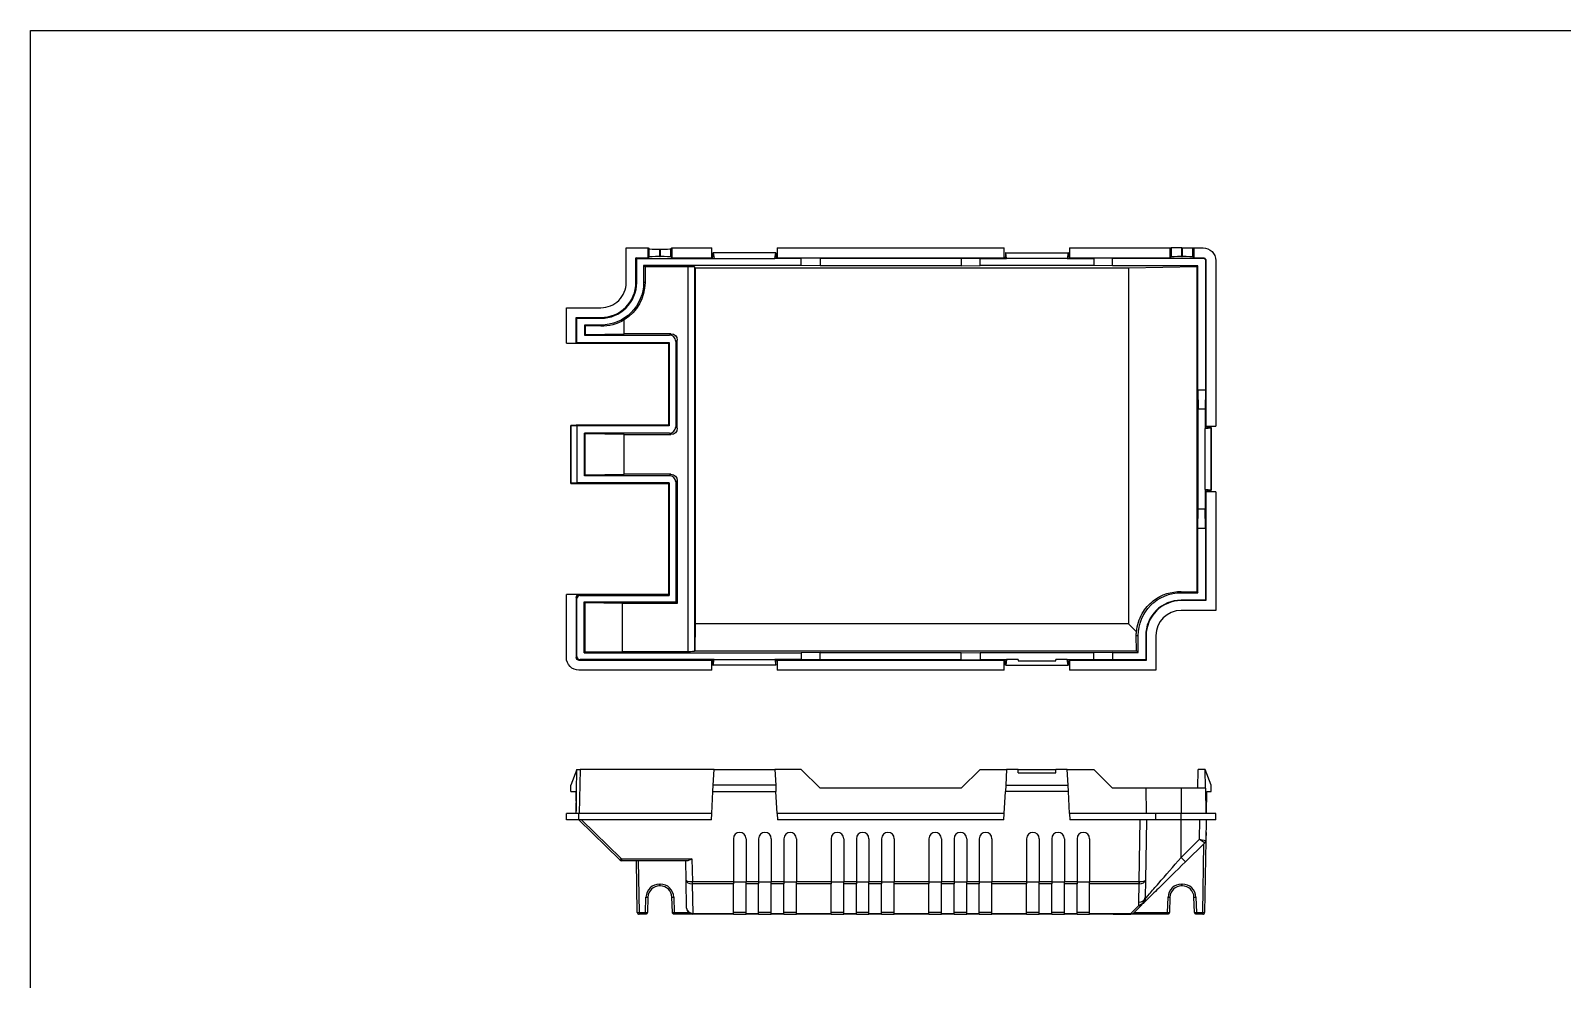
# Model space of a CAD drawing. Header units: millimetres. Extents: x 135 to 621, y 172 to 816.
# Drawn here: x 135 to 378, y 665.9 to 816.4 of the extents above; entities that cross this region are included whole.
import ezdxf

# ---------------------------------------------------------------- set-up
doc = ezdxf.new("R2010")
doc.units = ezdxf.units.MM
doc.layers.get('0').update_dxf_attribs({"linetype": 'CONTINUOUS'})
doc.layers.add('13', color=7, linetype='CONTINUOUS')

msp = doc.modelspace()

# ---------------------------------------------------------------- linework, layer by layer
msp.add_lwpolyline([(134.977, 816.42), (620.928, 816.42), (620.928, 515.315), (134.977, 515.315)], close=True)
at = {"layer": '13', "color": 155, "linetype": 'Continuous'}
for p, q in [((229.446, 781.933), (232.915, 781.933)), ((229.446, 776.447), (229.446, 781.933)), ((230.996, 780.382), (232.915, 780.382)), ((231.118, 780.26), (230.996, 780.382)), ((230.996, 776.447), (230.996, 780.382)), ((231.118, 776.447), (231.118, 780.26)), ((231.118, 780.26), (243.396, 780.26)), ((232.915, 781.933), (233.061, 781.787)), ((232.915, 780.382), (232.915, 781.933)), ((233.061, 780.528), (232.915, 780.382)), ((233.061, 781.787), (233.061, 780.528)), ((234.761, 781.758), (234.829, 781.758)), ((234.761, 780.557), (234.761, 781.758)), ((234.761, 780.557), (234.829, 780.557)), ((234.829, 781.758), (234.829, 780.557)), ((236.529, 781.787), (236.675, 781.933)), ((236.529, 780.528), (236.529, 781.787)), ((236.529, 780.528), (236.675, 780.382)), ((236.675, 781.933), (243.03, 781.933)), ((236.675, 781.933), (236.675, 780.382)), ((236.675, 780.382), (243.03, 780.382)), ((243.03, 780.45), (243.03, 781.933)), ((243.03, 780.45), (243.213, 780.511)), ((243.03, 780.382), (243.03, 780.45)), ((243.03, 780.382), (243.396, 780.26)), ((243.213, 781.163), (243.265, 781.163)), ((243.213, 780.511), (243.213, 781.163)), ((253.161, 781.163), (243.265, 781.163)), ((243.265, 781.163), (243.396, 780.263)), ((243.396, 780.263), (243.396, 780.26)), ((243.396, 780.263), (253.03, 780.263)), ((253.03, 780.263), (253.161, 781.163)), ((253.396, 780.382), (253.03, 780.26)), ((253.03, 780.26), (253.03, 780.263)), ((257.226, 780.26), (253.03, 780.26)), ((253.161, 781.163), (253.213, 781.163)), ((253.213, 781.163), (253.213, 780.511)), ((253.396, 780.45), (253.213, 780.511)), ((253.396, 781.933), (253.396, 780.45)), ((253.396, 781.933), (289.425, 781.933)), ((253.396, 780.45), (253.396, 780.382)), ((253.396, 780.382), (289.425, 780.382)), ((260.226, 780.313), (257.226, 780.26)), ((257.226, 779.172), (257.226, 780.26)), ((260.226, 780.313), (282.596, 780.313)), ((260.226, 780.313), (260.226, 779.12)), ((282.596, 780.313), (285.596, 780.26)), ((282.596, 780.313), (282.596, 779.12)), ((285.596, 779.172), (285.596, 780.26)), ((285.596, 780.26), (289.792, 780.26)), ((289.425, 780.45), (289.425, 781.933)), ((289.425, 780.45), (289.608, 780.511)), ((289.425, 780.382), (289.425, 780.45)), ((289.792, 780.26), (289.425, 780.382)), ((289.608, 781.163), (289.608, 780.511)), ((289.661, 781.163), (289.608, 781.163)), ((289.792, 780.263), (289.661, 781.163)), ((289.661, 781.163), (299.556, 781.163)), ((289.792, 780.26), (289.792, 780.263)), ((299.425, 780.263), (289.792, 780.263)), ((299.556, 781.163), (299.425, 780.263)), ((299.425, 780.26), (299.792, 780.382)), ((299.425, 780.263), (299.425, 780.26)), ((299.425, 780.26), (303.608, 780.26)), ((299.608, 781.163), (299.556, 781.163)), ((299.608, 780.511), (299.608, 781.163)), ((299.792, 780.45), (299.608, 780.511)), ((299.792, 781.933), (315.731, 781.933)), ((299.792, 781.933), (299.792, 780.45)), ((299.792, 780.45), (299.792, 780.382)), ((299.792, 780.382), (315.731, 780.382)), ((306.608, 780.313), (303.608, 780.26)), ((303.608, 780.26), (303.608, 779.172)), ((306.608, 779.12), (306.608, 780.313)), ((306.608, 780.313), (320.961, 780.313)), ((315.731, 780.382), (315.731, 781.933)), ((315.731, 781.933), (315.877, 781.933)), ((315.877, 780.528), (315.731, 780.382)), ((315.877, 781.933), (315.877, 780.528)), ((317.576, 781.933), (315.877, 781.933)), ((317.576, 780.557), (317.576, 781.933)), ((317.576, 781.933), (317.645, 781.933)), ((317.576, 780.557), (317.645, 780.557)), ((317.645, 781.933), (317.645, 780.557)), ((317.645, 781.933), (319.345, 781.933)), ((319.345, 780.528), (319.345, 781.933)), ((319.345, 781.933), (319.49, 781.933)), ((319.345, 780.528), (319.49, 780.382)), ((319.49, 781.933), (319.49, 780.382)), ((319.49, 781.933), (320.961, 781.933)), ((319.49, 780.382), (320.961, 780.382)), ((320.961, 780.313), (320.961, 780.382)), ((232.206, 779.172), (232.206, 776.447)), ((257.226, 779.172), (232.206, 779.172)), ((232.435, 778.943), (232.206, 779.172)), ((232.435, 778.943), (232.435, 776.447)), ((239.279, 778.943), (232.435, 778.943)), ((239.279, 717.922), (239.279, 778.943)), ((240.279, 778.926), (240.279, 717.939)), ((240.41, 778.795), (240.279, 778.926)), ((240.41, 778.795), (240.41, 722.267)), ((240.41, 778.795), (309.126, 778.795)), ((260.226, 779.12), (257.226, 779.172)), ((282.596, 779.12), (260.226, 779.12)), ((282.596, 779.12), (285.596, 779.172)), ((303.608, 779.172), (285.596, 779.172)), ((306.608, 779.12), (303.608, 779.172)), ((320.148, 779.12), (306.608, 779.12)), ((309.126, 778.795), (320.01, 778.982)), ((309.126, 778.795), (309.126, 722.267)), ((320.01, 778.982), (320.148, 779.12)), ((320.01, 727.369), (320.01, 778.982)), ((320.148, 759.382), (320.148, 779.12)), ((321.341, 779.933), (321.341, 759.382)), ((321.41, 779.933), (321.41, 753.646)), ((322.961, 779.933), (322.961, 753.646)), ((232.435, 776.447), (232.206, 776.447)), ((219.961, 772.448), (225.446, 772.448)), ((219.961, 766.819), (219.961, 772.448)), ((221.633, 770.775), (221.511, 770.897)), ((221.511, 770.897), (225.446, 770.897)), ((221.511, 766.819), (221.511, 770.897)), ((221.633, 766.942), (221.633, 770.775)), ((221.633, 770.775), (225.446, 770.775)), ((225.446, 770.775), (225.446, 770.897)), ((229.147, 768.326), (229.147, 770.523)), ((222.817, 769.687), (222.817, 768.097)), ((225.446, 769.687), (222.817, 769.687)), ((222.817, 769.687), (222.939, 769.565)), ((222.817, 768.097), (222.939, 768.22)), ((222.817, 768.097), (236.321, 768.097)), ((222.939, 769.565), (222.939, 768.22)), ((225.446, 769.522), (222.939, 769.565)), ((222.939, 768.22), (229.147, 768.326)), ((236.55, 768.326), (229.147, 768.326)), ((236.321, 768.097), (236.55, 768.326)), ((219.961, 766.819), (221.511, 766.819)), ((221.633, 766.942), (221.511, 766.819)), ((221.511, 766.819), (236.143, 766.819)), ((221.633, 766.942), (236.265, 766.942)), ((236.265, 766.942), (236.143, 766.819)), ((236.143, 766.819), (236.143, 753.819)), ((236.265, 766.942), (236.265, 753.697)), ((237.55, 767.326), (237.321, 767.098)), ((237.321, 767.098), (237.321, 753.541)), ((237.55, 753.313), (237.55, 767.326)), ((321.341, 759.382), (320.148, 759.382)), ((320.148, 759.382), (320.2, 756.382)), ((321.341, 759.382), (321.288, 756.382)), ((320.2, 756.382), (321.288, 756.382)), ((320.2, 740.483), (320.2, 756.382)), ((321.288, 756.382), (321.288, 753.279)), ((220.654, 753.758), (220.672, 753.741)), ((220.654, 753.758), (220.654, 744.58)), ((221.462, 753.758), (220.654, 753.758)), ((220.672, 753.741), (221.615, 753.697)), ((220.672, 744.598), (220.672, 753.741)), ((221.462, 753.758), (221.523, 753.819)), ((236.143, 753.819), (221.523, 753.819)), ((236.265, 753.697), (221.615, 753.697)), ((221.615, 753.697), (221.615, 744.642)), ((236.265, 753.697), (236.143, 753.819)), ((237.321, 753.541), (237.55, 753.313)), ((321.41, 753.646), (321.288, 753.279)), ((321.288, 753.279), (322.232, 753.41)), ((321.288, 753.279), (321.288, 753.279)), ((321.288, 743.616), (321.288, 753.279)), ((321.41, 753.646), (321.478, 753.646)), ((321.478, 753.646), (322.961, 753.646)), ((321.478, 753.646), (321.539, 753.462)), ((322.249, 753.462), (321.539, 753.462)), ((322.249, 753.462), (322.232, 753.41)), ((322.232, 753.41), (322.232, 743.485)), ((322.249, 743.433), (322.249, 753.462)), ((236.321, 752.541), (222.817, 752.541)), ((222.817, 752.541), (222.939, 752.419)), ((222.817, 745.797), (222.817, 752.541)), ((229.147, 752.313), (222.939, 752.419)), ((222.939, 745.92), (222.939, 752.419)), ((229.147, 752.313), (236.55, 752.313)), ((229.147, 746.026), (229.147, 752.313)), ((236.55, 752.313), (236.321, 752.541)), ((222.939, 745.92), (229.147, 746.026)), ((236.55, 746.026), (229.147, 746.026)), ((236.321, 745.797), (236.55, 746.026)), ((220.654, 744.58), (220.672, 744.598)), ((220.654, 744.58), (221.462, 744.58)), ((221.615, 744.642), (220.672, 744.598)), ((221.462, 744.58), (221.523, 744.519)), ((236.143, 744.519), (221.523, 744.519)), ((236.265, 744.642), (221.615, 744.642)), ((222.817, 745.797), (222.939, 745.92)), ((236.321, 745.797), (222.817, 745.797)), ((236.265, 744.642), (236.143, 744.519)), ((236.143, 744.519), (236.143, 726.917)), ((236.265, 744.642), (236.265, 726.795)), ((237.55, 745.026), (237.321, 744.798)), ((237.321, 744.798), (237.321, 725.752)), ((237.55, 745.026), (237.55, 725.523)), ((322.232, 743.485), (321.288, 743.616)), ((321.288, 743.616), (321.288, 743.616)), ((321.288, 743.616), (321.288, 740.483)), ((321.288, 743.616), (321.41, 743.249)), ((321.41, 743.249), (321.41, 725.968)), ((321.478, 743.249), (321.41, 743.249)), ((321.478, 743.249), (321.539, 743.433)), ((322.961, 743.249), (321.478, 743.249)), ((321.539, 743.433), (322.249, 743.433)), ((322.249, 743.433), (322.232, 743.485)), ((322.961, 743.249), (322.961, 724.418)), ((320.148, 737.483), (320.2, 740.483)), ((321.288, 740.483), (320.2, 740.483)), ((321.341, 737.483), (321.288, 740.483)), ((320.148, 737.483), (321.341, 737.483)), ((320.148, 727.231), (320.148, 737.483)), ((321.341, 737.483), (321.341, 726.038)), ((219.961, 716.932), (219.961, 726.917)), ((222.011, 726.917), (219.961, 726.917)), ((222.011, 726.917), (222.133, 726.795)), ((236.143, 726.917), (222.011, 726.917)), ((222.133, 726.795), (236.265, 726.795)), ((236.265, 726.795), (236.143, 726.917)), ((317.475, 727.412), (320.01, 727.369)), ((317.475, 727.231), (320.148, 727.231)), ((320.01, 727.369), (320.148, 727.231)), ((221.511, 726.417), (221.511, 716.983)), ((221.633, 726.295), (221.511, 726.417)), ((221.633, 717.105), (221.633, 726.295)), ((222.787, 717.693), (222.787, 725.752)), ((222.914, 725.625), (222.787, 725.752)), ((222.787, 725.752), (237.321, 725.752)), ((222.914, 725.625), (222.914, 717.82)), ((228.862, 725.523), (222.914, 725.625)), ((228.862, 717.922), (228.862, 725.523)), ((237.55, 725.523), (228.862, 725.523)), ((237.55, 725.523), (237.321, 725.752)), ((317.475, 726.038), (317.475, 725.968)), ((321.341, 726.038), (317.475, 726.038)), ((321.41, 725.968), (317.475, 725.968)), ((322.961, 724.418), (317.475, 724.418)), ((321.341, 726.038), (321.41, 725.968)), ((240.41, 722.267), (240.337, 717.997)), ((309.126, 722.267), (240.41, 722.267)), ((310.385, 721.008), (309.126, 722.267)), ((310.411, 717.997), (310.37, 720.418)), ((310.37, 720.418), (310.663, 720.418)), ((310.663, 717.746), (310.663, 720.418)), ((311.856, 720.418), (311.856, 716.553)), ((311.925, 720.418), (311.925, 716.483)), ((313.476, 720.418), (313.476, 714.933)), ((221.511, 716.983), (221.633, 717.105)), ((222.914, 717.82), (222.787, 717.693)), ((222.787, 717.693), (257.226, 717.693)), ((222.914, 717.82), (228.862, 717.922)), ((228.862, 717.922), (239.279, 717.922)), ((240.279, 717.939), (240.337, 717.997)), ((240.337, 717.997), (310.411, 717.997)), ((260.226, 717.746), (257.226, 717.693)), ((257.226, 717.693), (257.226, 716.605)), ((260.226, 717.746), (282.596, 717.746)), ((260.226, 716.553), (260.226, 717.746)), ((282.596, 716.553), (282.596, 717.746)), ((282.596, 717.746), (285.596, 717.693)), ((303.608, 717.693), (285.596, 717.693)), ((285.596, 717.693), (285.596, 716.605)), ((306.608, 717.746), (303.608, 717.693)), ((303.608, 716.605), (303.608, 717.693)), ((306.608, 717.746), (306.608, 716.553)), ((306.608, 717.746), (310.663, 717.746)), ((310.411, 717.997), (310.663, 717.746)), ((243.03, 714.933), (221.96, 714.933)), ((222.133, 716.605), (222.011, 716.483)), ((243.03, 716.483), (222.011, 716.483)), ((243.396, 716.605), (222.133, 716.605)), ((243.396, 716.605), (243.03, 716.483)), ((243.03, 716.415), (243.03, 716.483)), ((243.03, 716.415), (243.213, 716.354)), ((243.03, 714.933), (243.03, 716.415)), ((243.213, 716.354), (243.213, 715.703)), ((243.213, 715.703), (243.265, 715.703)), ((243.265, 715.703), (243.396, 716.603)), ((253.161, 715.703), (243.265, 715.703)), ((243.396, 716.603), (243.396, 716.605)), ((243.396, 716.603), (253.03, 716.603)), ((253.03, 716.605), (253.03, 716.603)), ((257.226, 716.605), (253.03, 716.605)), ((253.03, 716.605), (253.396, 716.483)), ((253.03, 716.603), (253.161, 715.703)), ((253.161, 715.703), (253.213, 715.703)), ((253.396, 716.415), (253.213, 716.354)), ((253.213, 715.703), (253.213, 716.354)), ((253.396, 716.483), (253.396, 716.415)), ((289.425, 716.483), (253.396, 716.483)), ((253.396, 716.415), (253.396, 714.933)), ((289.425, 714.933), (253.396, 714.933)), ((260.226, 716.553), (257.226, 716.605)), ((282.596, 716.553), (260.226, 716.553)), ((282.596, 716.553), (285.596, 716.605)), ((285.596, 716.605), (289.792, 716.605)), ((289.425, 716.483), (289.792, 716.605)), ((289.425, 716.415), (289.425, 716.483)), ((289.425, 716.415), (289.608, 716.354)), ((289.425, 714.933), (289.425, 716.415)), ((289.608, 715.703), (289.608, 716.354)), ((289.661, 715.703), (289.608, 715.703)), ((289.792, 716.603), (289.661, 715.703)), ((289.661, 715.703), (299.556, 715.703)), ((289.792, 716.605), (289.792, 716.603)), ((291.608, 716.603), (289.792, 716.603)), ((291.608, 716.603), (291.608, 716.405)), ((291.608, 716.395), (291.608, 716.405)), ((291.608, 716.405), (297.608, 716.405)), ((291.608, 716.395), (297.608, 716.395)), ((297.608, 716.405), (297.608, 716.603)), ((299.425, 716.603), (297.608, 716.603)), ((297.608, 716.395), (297.608, 716.405)), ((299.792, 716.483), (299.425, 716.605)), ((299.425, 716.605), (303.608, 716.605)), ((299.425, 716.603), (299.425, 716.605)), ((299.556, 715.703), (299.425, 716.603)), ((299.608, 715.703), (299.556, 715.703)), ((299.792, 716.415), (299.608, 716.354)), ((299.608, 716.354), (299.608, 715.703)), ((311.925, 716.483), (299.792, 716.483)), ((299.792, 716.483), (299.792, 716.415)), ((299.792, 716.415), (299.792, 714.933)), ((313.476, 714.933), (299.792, 714.933)), ((306.608, 716.553), (303.608, 716.605)), ((311.856, 716.553), (306.608, 716.553)), ((311.856, 716.553), (311.925, 716.483)), ((221.615, 699.196), (220.672, 696.697)), ((221.511, 692.196), (221.633, 699.196)), ((221.633, 699.196), (221.615, 699.196)), ((221.633, 699.196), (222.133, 699.196)), ((222.133, 699.196), (222.011, 692.196)), ((243.396, 699.196), (222.133, 699.196)), ((243.265, 696.696), (243.396, 699.196)), ((243.396, 699.196), (253.03, 699.196)), ((257.226, 699.196), (253.03, 699.196)), ((253.03, 699.196), (253.161, 696.696)), ((260.226, 696.196), (257.226, 699.196)), ((282.596, 696.196), (285.596, 699.196)), ((285.596, 699.196), (289.792, 699.196)), ((289.792, 699.196), (289.661, 696.696)), ((291.608, 699.196), (289.792, 699.196)), ((291.608, 698.619), (291.608, 699.196)), ((291.608, 699.196), (297.608, 699.196)), ((291.608, 698.619), (297.608, 698.619)), ((297.608, 698.619), (297.608, 699.196)), ((299.425, 699.196), (297.608, 699.196)), ((299.556, 696.696), (299.425, 699.196)), ((299.425, 699.196), (303.608, 699.196)), ((306.608, 696.196), (303.608, 699.196)), ((320.148, 696.196), (320.2, 699.196)), ((321.288, 699.196), (320.2, 699.196)), ((322.232, 696.697), (321.288, 699.196)), ((321.288, 699.196), (321.288, 699.196)), ((321.341, 696.196), (321.288, 699.196)), ((220.654, 695.696), (220.672, 696.697)), ((220.654, 695.696), (221.462, 695.696)), ((221.462, 695.696), (221.517, 692.549)), ((243.03, 692.196), (243.213, 695.696)), ((243.213, 695.696), (243.265, 696.696)), ((243.213, 695.696), (253.213, 695.696)), ((253.161, 696.696), (243.265, 696.696)), ((253.161, 696.696), (253.213, 695.696)), ((253.396, 692.196), (253.213, 695.696)), ((282.596, 696.196), (260.226, 696.196)), ((289.425, 692.196), (289.608, 695.696)), ((289.661, 696.696), (289.608, 695.696)), ((299.608, 695.696), (289.608, 695.696)), ((289.661, 696.696), (299.556, 696.696)), ((299.608, 695.696), (299.556, 696.696)), ((299.792, 692.196), (299.608, 695.696)), ((311.856, 696.196), (306.608, 696.196)), ((311.856, 696.196), (311.925, 692.196)), ((317.475, 696.196), (317.475, 692.196)), ((321.341, 696.196), (317.475, 696.196)), ((321.341, 696.196), (321.41, 692.196)), ((321.478, 692.196), (321.539, 695.696)), ((321.539, 695.696), (322.249, 695.696)), ((322.249, 695.696), (322.232, 696.697)), ((219.978, 691.196), (219.961, 692.196)), ((243.03, 692.196), (221.96, 692.196)), ((221.96, 691.196), (221.96, 692.196)), ((228.428, 684.84), (221.96, 691.196)), ((242.977, 691.196), (221.96, 691.196)), ((222.382, 691.196), (228.639, 685.048)), ((242.977, 691.196), (243.03, 692.196)), ((253.396, 692.196), (253.449, 691.196)), ((289.425, 692.196), (253.396, 692.196)), ((289.372, 691.196), (253.449, 691.196)), ((289.372, 691.196), (289.425, 692.196)), ((299.792, 692.196), (299.844, 691.196)), ((313.476, 692.196), (299.792, 692.196)), ((313.476, 691.196), (299.844, 691.196)), ((310.805, 681.4), (310.976, 691.196)), ((311.976, 691.196), (311.808, 681.604)), ((317.475, 692.196), (313.476, 692.196)), ((313.476, 691.196), (313.476, 692.196)), ((317.475, 691.196), (313.476, 691.196)), ((322.961, 692.196), (317.475, 692.196)), ((317.475, 691.196), (317.475, 692.196)), ((317.475, 685.222), (317.475, 691.196)), ((322.961, 691.196), (317.475, 691.196)), ((320.407, 688.103), (320.461, 691.196)), ((321.461, 691.196), (321.403, 687.899)), ((322.961, 691.196), (322.961, 692.196)), ((246.461, 688.194), (246.461, 681.4)), ((248.461, 688.194), (248.461, 681.4)), ((250.461, 688.194), (250.461, 681.4)), ((252.461, 688.194), (252.461, 681.4)), ((254.461, 688.194), (254.461, 681.4)), ((256.461, 688.194), (256.461, 681.4)), ((261.961, 688.194), (261.961, 681.4)), ((263.961, 688.194), (263.961, 681.4)), ((265.961, 688.194), (265.961, 681.4)), ((267.961, 688.194), (267.961, 681.4)), ((269.961, 688.194), (269.961, 681.4)), ((271.961, 688.194), (271.961, 681.4)), ((277.461, 688.194), (277.461, 681.4)), ((279.461, 688.194), (279.461, 681.4)), ((281.461, 688.194), (281.461, 681.4)), ((283.461, 688.194), (283.461, 681.4)), ((285.461, 688.194), (285.461, 681.4)), ((287.461, 688.194), (287.461, 681.4)), ((292.961, 688.194), (292.961, 681.4)), ((294.961, 688.194), (294.961, 681.4)), ((296.961, 688.194), (296.961, 681.4)), ((298.961, 688.194), (298.961, 681.4)), ((300.961, 688.194), (300.961, 681.4)), ((302.961, 688.194), (302.961, 681.4)), ((317.475, 685.222), (320.407, 688.103)), ((321.403, 687.899), (321.204, 676.491)), ((321.408, 688.194), (321.403, 687.899)), ((321.426, 689.194), (321.408, 688.194)), ((321.426, 689.194), (321.408, 688.194)), ((321.426, 689.194), (321.408, 688.194)), ((321.426, 689.194), (321.408, 688.194)), ((321.426, 689.194), (321.408, 688.194)), ((321.426, 689.194), (321.408, 688.194)), ((321.426, 689.194), (321.408, 688.194)), ((321.426, 689.194), (321.408, 688.194)), ((321.426, 689.194), (321.408, 688.194)), ((321.254, 687.551), (318.176, 684.527)), ((320.904, 676.486), (321.094, 687.395)), ((321.254, 687.551), (321.254, 687.551)), ((228.779, 684.696), (228.779, 684.991)), ((228.779, 684.991), (239.881, 684.991)), ((236.569, 684.696), (228.779, 684.696)), ((239.177, 684.696), (228.779, 684.696)), ((236.569, 684.696), (228.829, 684.696)), ((231.202, 676.491), (231.059, 684.696)), ((231.359, 684.696), (231.502, 676.486)), ((238.94, 681.604), (238.886, 684.696)), ((239.881, 684.991), (239.943, 681.4)), ((234.739, 680.696), (234.739, 680.986)), ((234.739, 680.986), (234.851, 680.986)), ((234.851, 680.696), (234.739, 680.696)), ((234.851, 680.696), (234.851, 680.986)), ((239.017, 677.179), (238.94, 681.604)), ((239.937, 681.052), (240.02, 676.34)), ((239.943, 681.052), (239.943, 681.4)), ((239.943, 681.4), (246.461, 681.4)), ((246.461, 681.052), (239.943, 681.052)), ((246.461, 681.4), (246.461, 681.052)), ((246.461, 681.323), (248.461, 681.323)), ((246.461, 676.34), (246.461, 681.052)), ((248.461, 681.4), (250.461, 681.4)), ((248.461, 681.052), (248.461, 681.4)), ((250.461, 681.052), (248.461, 681.052)), ((248.461, 676.34), (248.461, 681.052)), ((250.461, 681.4), (250.461, 681.052)), ((250.461, 681.323), (252.461, 681.323)), ((250.461, 676.34), (250.461, 681.052)), ((252.461, 681.052), (252.461, 681.4)), ((252.461, 681.4), (254.461, 681.4)), ((254.461, 681.052), (252.461, 681.052)), ((252.461, 676.34), (252.461, 681.052)), ((254.461, 681.4), (254.461, 681.052)), ((254.461, 681.323), (256.461, 681.323)), ((254.461, 676.34), (254.461, 681.052)), ((256.461, 681.052), (256.461, 681.4)), ((256.461, 681.4), (261.961, 681.4)), ((256.461, 676.34), (256.461, 681.052)), ((261.961, 681.052), (256.461, 681.052)), ((261.961, 681.4), (261.961, 681.052)), ((261.961, 681.323), (263.961, 681.323)), ((261.961, 676.34), (261.961, 681.052)), ((263.961, 681.052), (263.961, 681.4)), ((263.961, 681.4), (265.961, 681.4)), ((265.961, 681.052), (263.961, 681.052)), ((263.961, 676.34), (263.961, 681.052)), ((265.961, 681.4), (265.961, 681.052)), ((265.961, 681.323), (267.961, 681.323)), ((265.961, 676.34), (265.961, 681.052)), ((267.961, 681.052), (267.961, 681.4)), ((267.961, 681.4), (269.961, 681.4)), ((267.961, 676.34), (267.961, 681.052)), ((269.961, 681.052), (267.961, 681.052)), ((269.961, 681.4), (269.961, 681.052)), ((269.961, 681.323), (271.961, 681.323)), ((269.961, 676.34), (269.961, 681.052)), ((271.961, 681.4), (277.461, 681.4)), ((271.961, 681.052), (271.961, 681.4)), ((271.961, 676.34), (271.961, 681.052)), ((277.461, 681.052), (271.961, 681.052)), ((277.461, 681.4), (277.461, 681.052)), ((277.461, 681.323), (279.461, 681.323)), ((277.461, 676.34), (277.461, 681.052)), ((279.461, 681.4), (281.461, 681.4)), ((279.461, 681.052), (279.461, 681.4)), ((281.461, 681.052), (279.461, 681.052)), ((279.461, 676.34), (279.461, 681.052)), ((281.461, 681.4), (281.461, 681.052)), ((281.461, 681.323), (283.461, 681.323)), ((281.461, 676.34), (281.461, 681.052)), ((283.461, 681.052), (283.461, 681.4)), ((283.461, 681.4), (285.461, 681.4)), ((283.461, 676.34), (283.461, 681.052)), ((285.461, 681.052), (283.461, 681.052)), ((285.461, 681.4), (285.461, 681.052)), ((285.461, 681.323), (287.461, 681.323)), ((285.461, 676.34), (285.461, 681.052)), ((287.461, 681.052), (287.461, 681.4)), ((287.461, 681.4), (292.961, 681.4)), ((292.961, 681.052), (287.461, 681.052)), ((287.461, 676.34), (287.461, 681.052)), ((292.961, 681.4), (292.961, 681.052)), ((292.961, 681.323), (294.961, 681.323)), ((292.961, 676.34), (292.961, 681.052)), ((294.961, 681.4), (296.961, 681.4)), ((294.961, 681.052), (294.961, 681.4)), ((296.961, 681.052), (294.961, 681.052)), ((294.961, 676.34), (294.961, 681.052)), ((296.961, 681.4), (296.961, 681.052)), ((296.961, 681.323), (298.961, 681.323)), ((296.961, 676.34), (296.961, 681.052)), ((298.961, 681.052), (298.961, 681.4)), ((298.961, 681.4), (300.961, 681.4)), ((300.961, 681.052), (298.961, 681.052)), ((298.961, 676.34), (298.961, 681.052)), ((300.961, 681.4), (300.961, 681.052)), ((300.961, 681.323), (302.961, 681.323)), ((300.961, 676.34), (300.961, 681.052)), ((302.961, 681.4), (310.805, 681.4)), ((302.961, 681.052), (302.961, 681.4)), ((302.961, 676.34), (302.961, 681.052)), ((310.805, 681.052), (302.961, 681.052)), ((310.76, 678.139), (310.811, 681.052)), ((310.805, 681.4), (310.805, 681.052)), ((311.808, 681.604), (311.76, 678.835)), ((317.554, 680.986), (317.667, 680.986)), ((317.554, 680.696), (317.554, 680.986)), ((317.667, 680.696), (317.554, 680.696)), ((317.667, 680.696), (317.667, 680.986)), ((232.505, 676.486), (232.59, 678.911)), ((232.89, 678.911), (232.805, 676.486)), ((236.785, 676.486), (236.7, 678.911)), ((237, 678.911), (237.085, 676.486)), ((315.321, 676.486), (315.406, 678.911)), ((315.705, 678.911), (315.621, 676.486)), ((319.601, 676.486), (319.516, 678.911)), ((319.816, 678.911), (319.9, 676.486)), ((231.502, 676.486), (232.505, 676.486)), ((231.502, 676.486), (231.502, 676.196)), ((232.505, 676.196), (231.502, 676.196)), ((232.505, 676.196), (232.505, 676.486)), ((237.085, 676.486), (239.313, 676.486)), ((237.085, 676.196), (237.085, 676.486)), ((240.017, 676.196), (237.085, 676.196)), ((240.02, 676.196), (240.017, 676.196)), ((240.02, 676.196), (240.02, 676.34)), ((240.02, 676.34), (246.461, 676.34)), ((246.461, 676.196), (240.02, 676.196)), ((248.461, 676.496), (246.461, 676.496)), ((246.461, 676.196), (246.461, 676.34)), ((246.461, 676.196), (248.461, 676.196)), ((248.461, 676.196), (248.461, 676.34)), ((248.461, 676.34), (250.461, 676.34)), ((250.461, 676.196), (248.461, 676.196)), ((252.461, 676.496), (250.461, 676.496)), ((250.461, 676.196), (250.461, 676.34)), ((250.461, 676.196), (252.461, 676.196)), ((252.461, 676.196), (252.461, 676.34)), ((252.461, 676.34), (254.461, 676.34)), ((254.461, 676.196), (252.461, 676.196)), ((256.461, 676.496), (254.461, 676.496)), ((254.461, 676.196), (254.461, 676.34)), ((254.461, 676.196), (256.461, 676.196)), ((256.461, 676.196), (256.461, 676.34)), ((256.461, 676.34), (261.961, 676.34)), ((261.961, 676.196), (256.461, 676.196)), ((263.961, 676.496), (261.961, 676.496)), ((261.961, 676.196), (261.961, 676.34)), ((261.961, 676.196), (263.961, 676.196)), ((263.961, 676.196), (263.961, 676.34)), ((263.961, 676.34), (265.961, 676.34)), ((265.961, 676.196), (263.961, 676.196)), ((267.961, 676.496), (265.961, 676.496)), ((265.961, 676.196), (265.961, 676.34)), ((265.961, 676.196), (267.961, 676.196)), ((267.961, 676.34), (269.961, 676.34)), ((267.961, 676.196), (267.961, 676.34)), ((269.961, 676.196), (267.961, 676.196)), ((271.961, 676.496), (269.961, 676.496)), ((269.961, 676.196), (269.961, 676.34)), ((269.961, 676.196), (271.961, 676.196)), ((271.961, 676.34), (277.461, 676.34)), ((271.961, 676.196), (271.961, 676.34)), ((277.461, 676.196), (271.961, 676.196)), ((279.461, 676.496), (277.461, 676.496)), ((277.461, 676.196), (277.461, 676.34)), ((277.461, 676.196), (279.461, 676.196)), ((279.461, 676.34), (281.461, 676.34)), ((279.461, 676.196), (279.461, 676.34)), ((281.461, 676.196), (279.461, 676.196)), ((283.461, 676.496), (281.461, 676.496)), ((281.461, 676.196), (281.461, 676.34)), ((281.461, 676.196), (283.461, 676.196)), ((283.461, 676.196), (283.461, 676.34)), ((283.461, 676.34), (285.461, 676.34)), ((285.461, 676.196), (283.461, 676.196)), ((287.461, 676.496), (285.461, 676.496)), ((285.461, 676.196), (285.461, 676.34)), ((285.461, 676.196), (287.461, 676.196)), ((287.461, 676.196), (287.461, 676.34)), ((287.461, 676.34), (292.961, 676.34)), ((292.961, 676.196), (287.461, 676.196)), ((294.961, 676.496), (292.961, 676.496)), ((292.961, 676.196), (292.961, 676.34)), ((292.961, 676.196), (294.961, 676.196)), ((294.961, 676.196), (294.961, 676.34)), ((294.961, 676.34), (296.961, 676.34)), ((296.961, 676.196), (294.961, 676.196)), ((298.961, 676.496), (296.961, 676.496)), ((296.961, 676.196), (296.961, 676.34)), ((296.961, 676.196), (298.961, 676.196)), ((298.961, 676.34), (300.961, 676.34)), ((298.961, 676.196), (298.961, 676.34)), ((300.961, 676.196), (298.961, 676.196)), ((302.961, 676.496), (300.961, 676.496)), ((300.961, 676.196), (300.961, 676.34)), ((300.961, 676.196), (302.961, 676.196)), ((302.961, 676.196), (302.961, 676.34)), ((302.961, 676.34), (309.494, 676.34)), ((309.494, 676.196), (302.961, 676.196)), ((306.699, 676.196), (307.699, 676.196)), ((307.699, 676.196), (309.494, 676.196)), ((309.494, 676.34), (310.774, 677.597)), ((309.494, 676.34), (309.494, 676.196)), ((315.321, 676.196), (309.494, 676.196)), ((311.124, 677.597), (309.845, 676.34)), ((309.993, 676.486), (315.321, 676.486)), ((315.321, 676.196), (315.321, 676.486)), ((319.9, 676.196), (319.9, 676.486)), ((319.9, 676.486), (320.904, 676.486)), ((320.904, 676.196), (319.9, 676.196)), ((320.904, 676.196), (320.904, 676.486))]:
    msp.add_line(p, q, dxfattribs=at)
for centre, radius, start, end in [((247.461, 688.194), 1, 0, 180), ((251.461, 688.194), 1, 0, 180), ((255.461, 688.194), 1, 0, 180), ((262.961, 688.194), 1, 0, 180), ((266.961, 688.194), 1, 0, 180), ((270.961, 688.194), 1, 0, 180), ((278.461, 688.194), 1, 0, 180), ((282.461, 688.194), 1, 0, 180), ((286.461, 688.194), 1, 0, 180), ((293.961, 688.194), 1, 0, 180), ((297.961, 688.194), 1, 0, 180), ((301.961, 688.194), 1, 0, 180), ((228.779, 685.196), 0.5, 225.5, 270), ((228.779, 685.191), 0.2, 225.5, 270), ((234.739, 678.836), 2.15, 90, 178), ((234.739, 678.846), 1.85, 90, 178), ((234.851, 678.836), 2.15, 2, 90), ((234.851, 678.846), 1.85, 2, 90), ((317.554, 678.836), 2.15, 90, 178), ((317.554, 678.846), 1.85, 90, 178), ((317.667, 678.836), 2.15, 2, 90), ((317.667, 678.846), 1.85, 2, 90), ((231.502, 676.496), 0.3, 181, 270), ((240.017, 677.196), 1, 181, 270), ((320.904, 676.496), 0.3, 270, 359)]:
    msp.add_arc(centre, radius, start, end, dxfattribs=at)
at = {"layer": '13', "color": 155, "linetype": 'Continuous', "extrusion": (0, 0, -1)}
for centre, radius, start, end in [((-320.903, 687.908), 0.5, 181, 225.5), ((-232.505, 676.496), 0.3, 182, 270), ((-237.085, 676.496), 0.3, 270, 358), ((-309.494, 676.696), 0.5, 225.5, 270), ((-315.321, 676.496), 0.3, 182, 270), ((-319.9, 676.496), 0.3, 270, 358)]:
    msp.add_arc(centre, radius, start, end, dxfattribs=at)
at = {"layer": '13', "color": 155, "linetype": 'Continuous'}
for centre, major_axis, ratio, start_param, end_param in [((234.761, 781.788), (1.7, 0), 0.0174551, 3.1590459, 4.712389), ((234.761, 780.527), (1.7, 0), 0.0174551, 1.5707963, 3.1241394), ((234.829, 781.788), (1.7, 0), 0.0174551, 4.712389, 6.265732), ((234.829, 780.527), (1.7, 0), 0.0174551, 0.0174533, 1.5707963), ((317.576, 780.527), (1.7, 0), 0.0174551, 1.5707963, 3.1241394), ((317.645, 780.527), (1.7, 0), 0.0174551, 0.0174533, 1.5707963), ((239.279, 778.926), (1, 0), 0.0174551, 0.0174533, 1.5707963), ((236.321, 767.097), (-0.707, -0.707), 0.9996955, 2.3563468, 3.9268385), ((236.321, 753.542), (-0.707, 0.707), 0.9996955, 2.3563468, 3.9268385), ((236.321, 744.797), (0.707, 0.707), 0.9996955, 5.4979394, 7.0684312), ((222.133, 726.294), (0.354, -0.354), 0.9996955, 2.3563468, 3.9268385), ((317.476, 720.417), (2.829, -2.829), 0.9996955, 2.3563468, 3.9268385), ((222.133, 717.105), (0.354, 0.354), 0.9996955, 2.3563468, 3.9268385), ((239.279, 717.939), (1, 0), 0.0174551, 4.712389, 6.265732), ((320.407, 688.121), (-0.996, 0.222), 0.0166893, 1.5745149, 3.132863), ((320.407, 688.121), (-0.847, 0.57), 0.0141859, 1.5803429, 3.138691), ((320.903, 687.908), (0.35, -0.357), 0.9998499, 0, 0.7765346), ((320.395, 687.408), (1.009, 0.491), 0.0069313, 6.2675135, 6.2796584), ((317.475, 685.24), (0.701, -0.713), 0.0122335, 4.7248372, 6.2831853), ((228.639, 685.054), (0.21, 0.214), 0.0122335, 3.1415927, 4.6999407), ((239.94, 681.622), (1, 0.017), 0.2219526, 3.1415927, 4.6999407), ((239.94, 681.622), (1, 0.017), 0.5698262, 3.1415927, 4.6999407), ((239.937, 681.409), (0.006, -0.5), 0.012357, 4.7299041, 5.5064388), ((239.952, 680.909), (1, 0.006), 0.4912732, 1.5768503, 1.5889946), ((239.952, 680.552), (-0.359, 0.355), 0.9823965, 5.5007609, 5.5129033), ((310.796, 680.909), (-1, 0.006), 0.4912904, 4.69419, 4.706334), ((310.796, 680.552), (0.36, 0.353), 0.9823981, 0.77344, 0.7855839), ((310.808, 681.622), (-1, 0.017), 0.5698262, 1.5832446, 3.1415927), ((310.811, 681.409), (0.006, 0.5), 0.012357, 3.9183392, 4.6948738), ((310.808, 681.622), (-1, 0.017), 0.2219526, 1.5832446, 3.1415927), ((232.59, 678.921), (0.3, -0.01), 0.0348783, 4.713607, 6.2831853), ((237, 678.921), (-0.3, -0.01), 0.0348783, 0, 1.5695784), ((311.107, 678.281), (-0.35, 0.357), 0.2553291, 3.1415927, 3.7084752), ((315.406, 678.921), (-0.3, 0.01), 0.0348783, 1.5720143, 3.1415927), ((319.816, 678.921), (0.3, 0.01), 0.0348783, 3.1415927, 4.711171), ((231.502, 676.496), (-0.3, -0.005), 0.0348942, 0, 1.5701872), ((232.505, 676.496), (0.3, -0.01), 0.0348783, 4.713607, 6.2831853), ((237.085, 676.496), (-0.3, -0.01), 0.0348783, 0, 1.5695784), ((240.017, 677.196), (1, 0.017), 0.8565985, 3.1415927, 4.6949357), ((240.017, 676.696), (0, -0.5), 0.0071406, 5.5065623, 6.2831764), ((309.494, 676.696), (-0.35, 0.357), 0.58068, 2.1045009, 3.1415927), ((310.774, 677.954), (-0.35, 0.357), 0.58068, 2.1045009, 3.1415927), ((315.321, 676.496), (-0.3, 0.01), 0.0348783, 1.5720143, 3.1415927), ((319.9, 676.496), (0.3, 0.01), 0.0348783, 3.1415927, 4.711171), ((320.904, 676.496), (-0.3, 0.005), 0.0348942, 1.5714054, 3.1415927)]:
    msp.add_ellipse(centre, major_axis=major_axis, ratio=ratio, start_param=start_param, end_param=end_param, dxfattribs=at)
at = {"layer": '13', "color": 155, "linetype": 'Continuous', "extrusion": (0, 0, -1)}
for centre, major_axis, start_param, end_param in [((320.96, 779.932), (-1.415, -1.415), 2.3563468, 3.9268385), ((236.55, 767.326), (-0.707, -0.707), 2.3563468, 3.9268385), ((236.55, 753.313), (-0.707, 0.707), 2.3563468, 3.9268385), ((236.55, 745.026), (0.707, 0.707), 5.4979394, 7.0684312), ((222.011, 726.417), (0.354, -0.354), 2.3563468, 3.9268385), ((222.011, 716.983), (0.354, 0.354), 2.3563468, 3.9268385)]:
    msp.add_ellipse(centre, major_axis=major_axis, ratio=0.9996955, start_param=start_param, end_param=end_param, dxfattribs=at)
at = {"layer": '13', "color": 155, "linetype": 'Continuous'}
for points, knots in [([(320.961, 780.382), (321.008, 780.382), (321.055, 780.374), (321.142, 780.342), (321.184, 780.319), (321.262, 780.259), (321.299, 780.221), (321.362, 780.132), (321.387, 780.079), (321.407, 779.994), (321.41, 779.963), (321.41, 779.933)], [0, 0, 0, 0, 0.2009801, 0.2009801, 0.400602, 0.400602, 0.6247297, 0.6247297, 0.8705042, 0.8705042, 1, 1, 1, 1]), ([(320.961, 780.313), (321, 780.313), (321.039, 780.305), (321.112, 780.279), (321.147, 780.259), (321.213, 780.209), (321.245, 780.177), (321.299, 780.101), (321.321, 780.056), (321.338, 779.984), (321.341, 779.958), (321.341, 779.933)], [0, 0, 0, 0, 0.1988754, 0.1988754, 0.3962231, 0.3962231, 0.6215724, 0.6215724, 0.8718626, 0.8718626, 1, 1, 1, 1]), ([(232.206, 776.447), (232.206, 774.663), (231.469, 772.91), (228.984, 770.425), (227.231, 769.687), (225.446, 769.687)], [0, 0, 0, 0, 0.5, 0.5, 1, 1, 1, 1]), ([(225.446, 772.448), (226.496, 772.448), (227.534, 772.879), (229.015, 774.359), (229.446, 775.397), (229.446, 776.447)], [0, 0, 0, 0, 0.5, 0.5, 1, 1, 1, 1]), ([(225.446, 770.775), (226.944, 770.775), (228.41, 771.39), (230.501, 773.48), (231.118, 774.949), (231.118, 776.447)], [0, 0, 0, 0, 0.5, 0.5, 1, 1, 1, 1]), ([(225.446, 770.897), (226.912, 770.897), (228.346, 771.499), (230.392, 773.544), (230.996, 774.982), (230.996, 776.447)], [0, 0, 0, 0, 0.5, 0.5, 1, 1, 1, 1]), ([(310.385, 721.008), (310.477, 722.07), (310.819, 723.08), (311.787, 724.76), (312.4, 725.429), (314.405, 726.974), (315.938, 727.438), (317.475, 727.412)], [0, 0, 0, 0, 0.25, 0.25, 0.5, 0.5, 1, 1, 1, 1]), ([(310.663, 720.418), (310.663, 722.216), (311.406, 723.983), (313.91, 726.487), (315.677, 727.231), (317.475, 727.231)], [0, 0, 0, 0, 0.5, 0.5, 1, 1, 1, 1]), ([(317.475, 726.038), (315.991, 726.038), (314.539, 725.428), (312.467, 723.358), (311.856, 721.902), (311.856, 720.418)], [0, 0, 0, 0, 0.5, 0.5, 1, 1, 1, 1]), ([(317.475, 725.968), (316.009, 725.968), (314.575, 725.366), (312.529, 723.321), (311.925, 721.883), (311.925, 720.418)], [0, 0, 0, 0, 0.5, 0.5, 1, 1, 1, 1]), ([(317.475, 696.196), (315.991, 696.196), (314.539, 696.196), (312.467, 696.196), (311.851, 696.196), (311.858, 696.196)], [0, 0, 0, 0, 0.5, 0.5, 1, 1, 1, 1]), ([(311.759, 678.623), (311.791, 678.66), (312.072, 678.983), (312.867, 679.897), (313.374, 680.485), (315.005, 682.371), (316.256, 683.799), (317.475, 685.222)], [0, 0, 0, 0, 0.25, 0.25, 0.5, 0.5, 1, 1, 1, 1]), ([(239.884, 684.993), (239.88, 684.991), (239.876, 684.988), (239.872, 684.986), (239.777, 684.934), (239.679, 684.88), (239.497, 684.789), (239.411, 684.75), (239.277, 684.708), (239.224, 684.696), (239.177, 684.696)], [0, 0, 0, 0, 0.0074839, 0.0074839, 0.0074839, 0.4043861, 0.4043861, 0.7604773, 0.7604773, 1, 1, 1, 1]), ([(318.176, 684.527), (316.666, 683.042), (315.161, 681.564), (313.22, 679.657), (312.634, 679.08), (311.749, 678.211), (311.468, 677.935), (311.458, 677.924)], [0, 0, 0, 0, 0.5, 0.5, 0.75, 0.75, 1, 1, 1, 1]), ([(310.774, 677.597), (310.857, 677.638), (310.943, 677.684), (311.112, 677.784), (311.197, 677.838), (311.338, 677.938), (311.398, 677.983), (311.452, 678.028)], [0, 0, 0, 0, 0.3677632, 0.3677632, 0.7254937, 0.7254937, 1, 1, 1, 1]), ([(311.458, 677.924), (311.429, 677.897), (311.4, 677.867), (311.329, 677.798), (311.287, 677.757), (311.205, 677.676), (311.163, 677.635), (311.124, 677.597)], [0, 0, 0, 0, 0.2442964, 0.2442964, 0.5992644, 0.5992644, 1, 1, 1, 1]), ([(311.452, 678.028), (311.539, 678.102), (311.612, 678.19), (311.712, 678.372), (311.743, 678.467), (311.757, 678.581), (311.758, 678.6), (311.759, 678.614), (311.759, 678.618), (311.759, 678.623), (311.759, 678.628)], [0, 0, 0, 0, 0.4717924, 0.4717924, 0.9093983, 0.9093983, 0.9914107, 0.9914107, 0.9914107, 1, 1, 1, 1]), ([(311.759, 678.627), (311.759, 678.622), (311.759, 678.618), (311.759, 678.613), (311.758, 678.595), (311.757, 678.574), (311.745, 678.44), (311.715, 678.327), (311.617, 678.114), (311.545, 678.01), (311.458, 677.924)], [0, 0, 0, 0, 0.0086641, 0.0086641, 0.0086641, 0.09052, 0.09052, 0.5280385, 0.5280385, 1, 1, 1, 1]), ([(311.76, 678.842), (311.76, 678.837), (311.76, 678.833), (311.76, 678.828), (311.759, 678.764), (311.758, 678.694), (311.759, 678.623)], [0, 0, 0, 0, 0.000215, 0.000215, 0.000215, 1, 1, 1, 1])]:
    msp.add_open_spline(points, degree=3, knots=knots, dxfattribs=at)
for points, degree in [([(321.341, 779.933), (321.364, 779.933), (321.387, 779.933), (321.41, 779.933)], 3), ([(232.435, 776.447), (232.435, 774.069), (231.167, 771.776), (229.147, 770.523)], 3), ([(231.118, 776.447), (231.077, 776.447), (231.037, 776.447), (230.996, 776.447)], 3), ([(229.147, 770.523), (227.976, 769.82), (226.718, 769.5), (225.446, 769.522)], 3), ([(225.446, 769.522), (225.446, 769.577), (225.446, 769.632), (225.446, 769.687)], 3), ([(317.475, 727.412), (317.475, 727.352), (317.475, 727.291), (317.475, 727.231)], 3), ([(310.37, 720.418), (310.366, 720.615), (310.371, 720.812), (310.385, 721.008)], 3), ([(311.856, 720.418), (311.879, 720.418), (311.902, 720.418), (311.925, 720.418)], 3), ([(221.96, 714.933), (220.871, 714.933), (219.961, 715.843), (219.961, 716.932)], 3), ([(221.96, 692.196), (220.871, 692.196), (219.956, 692.196), (219.963, 692.196)], 3), ([(221.96, 691.196), (220.881, 691.196), (219.974, 691.196), (219.98, 691.196)], 3), ([(310.774, 677.597), (310.762, 677.777), (310.757, 677.958), (310.76, 678.139)], 3), ([(310.76, 678.139), (311.279, 678.135), (311.753, 678.464), (311.76, 678.835)], 3), ([(240.015, 676.34), (240.02, 676.34)], 1)]:
    msp.add_open_spline(points, degree=degree, dxfattribs=at)

doc.saveas('drawing.dxf')
